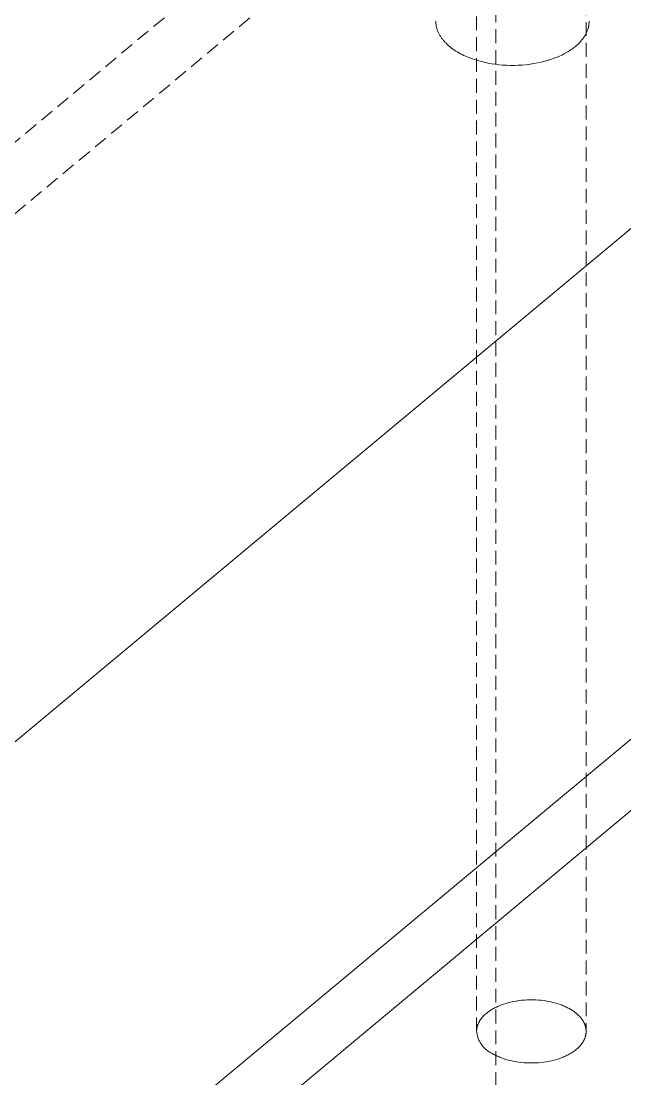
# Model space of a CAD drawing. Header units: millimetres. Extents: x -427 to 4679, y -324 to 2971.
# Drawn here: x 4430.4 to 4485.5, y 987.8 to 1084.4 of the extents above; entities that cross this region are included whole.
import ezdxf

# ---------------------------------------------------------------- set-up
doc = ezdxf.new("R2010")
doc.units = ezdxf.units.MM
doc.linetypes.add('HIDDEN', pattern=[1.905, 1.27, -0.635])
doc.layers.add('ZANO_R', color=7, linetype='Continuous', lineweight=0)
doc.layers.add('ZANO_R_przerywana', color=7, linetype='HIDDEN', lineweight=0)

msp = doc.modelspace()

# ---------------------------------------------------------------- linework, layer by layer
at = {"layer": 'ZANO_R'}
for p, q in [((4278.261, 892.33), (4534.517, 1105.897)), ((4321.769, 881.952), (4566.635, 1086.027)), ((4566.635, 1079.495), (4321.769, 875.42))]:
    msp.add_line(p, q, dxfattribs=at)
at = {"layer": 'ZANO_R_przerywana'}
for p, q in [((4473.719, 850.019), (4473.719, 1176.618)), ((4484.433, 1118.905), (4271.685, 941.597)), ((4239.567, 908.298), (4484.433, 1112.373)), ((4471.974, 992.17), (4471.974, 1090.079)), ((4481.974, 1090.071), (4481.974, 992.17)), ((4468.248, 1084.441), (4468.249, 1084.378)), ((4468.249, 1084.378), (4468.251, 1084.314)), ((4468.251, 1084.314), (4468.256, 1084.251)), ((4468.256, 1084.251), (4468.262, 1084.188)), ((4468.262, 1084.188), (4468.269, 1084.124)), ((4468.269, 1084.124), (4468.279, 1084.061)), ((4468.279, 1084.061), (4468.29, 1083.998)), ((4468.29, 1083.998), (4468.303, 1083.935)), ((4468.303, 1083.935), (4468.318, 1083.871)), ((4482.18, 1083.878), (4482.198, 1083.958)), ((4482.198, 1083.958), (4482.213, 1084.037)), ((4482.213, 1084.037), (4482.225, 1084.118)), ((4482.225, 1084.118), (4482.235, 1084.198)), ((4482.235, 1084.198), (4482.242, 1084.279)), ((4482.242, 1084.279), (4482.246, 1084.36)), ((4482.246, 1084.36), (4482.248, 1084.441)), ((4468.318, 1083.871), (4468.334, 1083.809)), ((4468.334, 1083.809), (4468.352, 1083.746)), ((4468.352, 1083.746), (4468.372, 1083.683)), ((4468.372, 1083.683), (4468.394, 1083.621)), ((4468.394, 1083.621), (4468.417, 1083.558)), ((4468.417, 1083.558), (4468.442, 1083.496)), ((4468.442, 1083.496), (4468.468, 1083.435)), ((4468.468, 1083.435), (4468.496, 1083.373)), ((4468.496, 1083.373), (4468.526, 1083.312)), ((4468.526, 1083.312), (4468.558, 1083.251)), ((4468.558, 1083.251), (4468.591, 1083.191)), ((4468.591, 1083.191), (4468.626, 1083.131)), ((4468.626, 1083.131), (4468.662, 1083.071)), ((4468.662, 1083.071), (4468.7, 1083.012)), ((4468.7, 1083.012), (4468.74, 1082.953)), ((4481.723, 1082.905), (4481.771, 1082.975)), ((4481.771, 1082.975), (4481.818, 1083.046)), ((4481.818, 1083.046), (4481.862, 1083.118)), ((4481.862, 1083.118), (4481.905, 1083.191)), ((4481.905, 1083.191), (4481.945, 1083.265)), ((4481.945, 1083.265), (4481.983, 1083.339)), ((4481.983, 1083.339), (4482.018, 1083.414)), ((4482.018, 1083.414), (4482.051, 1083.49)), ((4482.051, 1083.49), (4482.082, 1083.567)), ((4482.082, 1083.567), (4482.11, 1083.644)), ((4482.11, 1083.644), (4482.136, 1083.721)), ((4482.136, 1083.721), (4482.159, 1083.8)), ((4482.159, 1083.8), (4482.18, 1083.878)), ((4468.74, 1082.953), (4468.781, 1082.894)), ((4468.781, 1082.894), (4468.823, 1082.836)), ((4468.823, 1082.836), (4468.867, 1082.779)), ((4468.867, 1082.779), (4468.912, 1082.722)), ((4468.912, 1082.722), (4468.959, 1082.666)), ((4468.959, 1082.666), (4469.007, 1082.61)), ((4469.007, 1082.61), (4469.057, 1082.555)), ((4469.057, 1082.555), (4469.108, 1082.5)), ((4469.108, 1082.5), (4469.16, 1082.446)), ((4469.16, 1082.446), (4469.214, 1082.392)), ((4469.214, 1082.392), (4469.325, 1082.287)), ((4469.325, 1082.287), (4469.44, 1082.184)), ((4469.44, 1082.184), (4469.561, 1082.085)), ((4469.561, 1082.085), (4469.685, 1081.988)), ((4480.721, 1081.921), (4480.819, 1081.994)), ((4480.819, 1081.994), (4480.912, 1082.066)), ((4480.912, 1082.066), (4481.002, 1082.139)), ((4481.002, 1082.139), (4481.07, 1082.197)), ((4481.07, 1082.197), (4481.137, 1082.256)), ((4481.137, 1082.256), (4481.203, 1082.317)), ((4481.203, 1082.317), (4481.267, 1082.378)), ((4481.267, 1082.378), (4481.33, 1082.44)), ((4481.33, 1082.44), (4481.391, 1082.504)), ((4481.391, 1082.504), (4481.451, 1082.568)), ((4481.451, 1082.568), (4481.509, 1082.633)), ((4481.509, 1082.633), (4481.565, 1082.7)), ((4481.565, 1082.7), (4481.619, 1082.767)), ((4481.619, 1082.767), (4481.672, 1082.836)), ((4481.672, 1082.836), (4481.723, 1082.905)), ((4469.685, 1081.988), (4469.814, 1081.893)), ((4469.814, 1081.893), (4469.946, 1081.802)), ((4469.946, 1081.802), (4470.082, 1081.714)), ((4470.082, 1081.714), (4470.221, 1081.628)), ((4470.221, 1081.628), (4470.363, 1081.546)), ((4470.363, 1081.546), (4470.507, 1081.467)), ((4470.507, 1081.467), (4470.654, 1081.391)), ((4470.654, 1081.391), (4470.804, 1081.318)), ((4470.804, 1081.318), (4470.955, 1081.249)), ((4470.955, 1081.249), (4471.107, 1081.182)), ((4471.107, 1081.182), (4471.262, 1081.119)), ((4471.262, 1081.119), (4471.522, 1081.019)), ((4478.985, 1081.023), (4479.131, 1081.078)), ((4479.131, 1081.078), (4479.274, 1081.135)), ((4479.274, 1081.135), (4479.413, 1081.193)), ((4479.413, 1081.193), (4479.55, 1081.253)), ((4479.55, 1081.253), (4479.683, 1081.314)), ((4479.683, 1081.314), (4479.813, 1081.377)), ((4479.813, 1081.377), (4479.939, 1081.441)), ((4479.939, 1081.441), (4480.062, 1081.507)), ((4480.062, 1081.507), (4480.181, 1081.573)), ((4480.181, 1081.573), (4480.296, 1081.641)), ((4480.296, 1081.641), (4480.408, 1081.71)), ((4480.408, 1081.71), (4480.516, 1081.78)), ((4480.516, 1081.78), (4480.621, 1081.85)), ((4480.621, 1081.85), (4480.721, 1081.921)), ((4471.522, 1081.019), (4471.795, 1080.925)), ((4471.795, 1080.925), (4472.079, 1080.837)), ((4472.079, 1080.837), (4472.375, 1080.755)), ((4472.375, 1080.755), (4472.682, 1080.681)), ((4472.682, 1080.681), (4472.999, 1080.614)), ((4472.999, 1080.614), (4473.325, 1080.555)), ((4473.325, 1080.555), (4473.66, 1080.505)), ((4473.66, 1080.505), (4474.002, 1080.464)), ((4474.002, 1080.464), (4474.35, 1080.433)), ((4474.35, 1080.433), (4474.703, 1080.412)), ((4474.703, 1080.412), (4475.06, 1080.401)), ((4475.06, 1080.401), (4475.42, 1080.401)), ((4475.42, 1080.401), (4475.78, 1080.411)), ((4475.78, 1080.411), (4476.14, 1080.432)), ((4476.14, 1080.432), (4476.498, 1080.464)), ((4476.498, 1080.464), (4476.853, 1080.507)), ((4476.853, 1080.507), (4477.203, 1080.56)), ((4477.203, 1080.56), (4477.546, 1080.623)), ((4477.546, 1080.623), (4477.883, 1080.697)), ((4477.883, 1080.697), (4478.21, 1080.779)), ((4478.21, 1080.779), (4478.528, 1080.871)), ((4478.528, 1080.871), (4478.835, 1080.97)), ((4478.835, 1080.97), (4478.985, 1081.023)), ((4476.336, 995.033), (4476.593, 995.048)), ((4476.593, 995.048), (4476.851, 995.056)), ((4476.851, 995.056), (4477.11, 995.055)), ((4477.11, 995.055), (4477.368, 995.047)), ((4477.368, 995.047), (4477.625, 995.032)), ((4473.223, 994.079), (4473.3, 994.128)), ((4473.3, 994.128), (4473.377, 994.175)), ((4473.377, 994.175), (4473.456, 994.221)), ((4473.456, 994.221), (4473.536, 994.266)), ((4473.536, 994.266), (4473.617, 994.309)), ((4473.617, 994.309), (4473.701, 994.352)), ((4473.701, 994.352), (4473.787, 994.394)), ((4473.787, 994.394), (4473.876, 994.436)), ((4473.876, 994.436), (4473.967, 994.476)), ((4473.967, 994.476), (4474.06, 994.516)), ((4474.06, 994.516), (4474.254, 994.592)), ((4474.254, 994.592), (4474.456, 994.664)), ((4474.456, 994.664), (4474.667, 994.731)), ((4474.667, 994.731), (4474.887, 994.793)), ((4474.887, 994.793), (4475.113, 994.849)), ((4475.113, 994.849), (4475.347, 994.9)), ((4475.347, 994.9), (4475.587, 994.943)), ((4475.587, 994.943), (4475.833, 994.98)), ((4475.833, 994.98), (4476.083, 995.01)), ((4476.083, 995.01), (4476.336, 995.033)), ((4477.625, 995.032), (4477.88, 995.009)), ((4477.88, 995.009), (4478.131, 994.978)), ((4478.131, 994.978), (4478.378, 994.94)), ((4478.378, 994.94), (4478.62, 994.896)), ((4478.62, 994.896), (4478.855, 994.844)), ((4478.855, 994.844), (4479.084, 994.787)), ((4479.084, 994.787), (4479.305, 994.723)), ((4479.305, 994.723), (4479.518, 994.655)), ((4479.518, 994.655), (4479.723, 994.581)), ((4479.723, 994.581), (4479.821, 994.542)), ((4479.821, 994.542), (4479.918, 994.503)), ((4479.918, 994.503), (4480.012, 994.462)), ((4480.012, 994.462), (4480.104, 994.421)), ((4480.104, 994.421), (4480.194, 994.378)), ((4480.194, 994.378), (4480.281, 994.335)), ((4480.281, 994.335), (4480.365, 994.291)), ((4480.365, 994.291), (4480.447, 994.246)), ((4480.447, 994.246), (4480.527, 994.201)), ((4480.527, 994.201), (4480.604, 994.155)), ((4480.604, 994.155), (4480.675, 994.111)), ((4480.675, 994.111), (4480.745, 994.065)), ((4472.232, 993.085), (4472.252, 993.12)), ((4472.252, 993.12), (4472.273, 993.154)), ((4472.273, 993.154), (4472.295, 993.189)), ((4472.295, 993.189), (4472.341, 993.256)), ((4472.341, 993.256), (4472.39, 993.323)), ((4472.39, 993.323), (4472.441, 993.388)), ((4472.441, 993.388), (4472.494, 993.452)), ((4472.494, 993.452), (4472.55, 993.516)), ((4472.55, 993.516), (4472.609, 993.578)), ((4472.609, 993.578), (4472.669, 993.639)), ((4472.669, 993.639), (4472.732, 993.698)), ((4472.732, 993.698), (4472.797, 993.757)), ((4472.797, 993.757), (4472.864, 993.814)), ((4472.864, 993.814), (4472.932, 993.87)), ((4472.932, 993.87), (4473.003, 993.924)), ((4473.003, 993.924), (4473.075, 993.977)), ((4473.075, 993.977), (4473.148, 994.029)), ((4473.148, 994.029), (4473.223, 994.079)), ((4480.745, 994.065), (4480.813, 994.019)), ((4480.813, 994.019), (4480.881, 993.971)), ((4480.881, 993.971), (4480.947, 993.922)), ((4480.947, 993.922), (4481.012, 993.872)), ((4481.012, 993.872), (4481.075, 993.821)), ((4481.075, 993.821), (4481.137, 993.768)), ((4481.137, 993.768), (4481.197, 993.715)), ((4481.197, 993.715), (4481.256, 993.66)), ((4481.256, 993.66), (4481.312, 993.604)), ((4481.312, 993.604), (4481.367, 993.547)), ((4481.367, 993.547), (4481.42, 993.489)), ((4481.42, 993.489), (4481.471, 993.431)), ((4481.471, 993.431), (4481.52, 993.371)), ((4481.52, 993.371), (4481.567, 993.31)), ((4481.567, 993.31), (4481.612, 993.248)), ((4481.612, 993.248), (4481.654, 993.185)), ((4481.654, 993.185), (4481.694, 993.121)), ((4481.694, 993.121), (4481.731, 993.057)), ((4471.983, 992.086), (4471.974, 992.17)), ((4471.975, 992.248), (4471.978, 992.286)), ((4471.978, 992.286), (4471.981, 992.323)), ((4471.981, 992.323), (4471.984, 992.36)), ((4471.984, 992.36), (4471.989, 992.398)), ((4471.989, 992.398), (4471.995, 992.435)), ((4471.995, 992.435), (4472.001, 992.472)), ((4472.001, 992.472), (4472.008, 992.509)), ((4472.008, 992.509), (4472.016, 992.546)), ((4472.016, 992.546), (4472.025, 992.583)), ((4472.025, 992.583), (4472.035, 992.62)), ((4472.035, 992.62), (4472.045, 992.656)), ((4472.045, 992.656), (4472.056, 992.693)), ((4472.056, 992.693), (4472.068, 992.729)), ((4472.068, 992.729), (4472.081, 992.766)), ((4472.081, 992.766), (4472.095, 992.802)), ((4472.095, 992.802), (4472.109, 992.838)), ((4472.109, 992.838), (4472.125, 992.874)), ((4472.125, 992.874), (4472.141, 992.91)), ((4472.141, 992.91), (4472.157, 992.945)), ((4472.157, 992.945), (4472.175, 992.981)), ((4472.175, 992.981), (4472.193, 993.016)), ((4472.193, 993.016), (4472.212, 993.051)), ((4472.212, 993.051), (4472.232, 993.085)), ((4481.731, 993.057), (4481.766, 992.992)), ((4481.766, 992.992), (4481.783, 992.959)), ((4481.783, 992.959), (4481.799, 992.926)), ((4481.799, 992.926), (4481.814, 992.893)), ((4481.814, 992.893), (4481.829, 992.86)), ((4481.829, 992.86), (4481.843, 992.826)), ((4481.843, 992.826), (4481.856, 992.792)), ((4481.856, 992.792), (4481.868, 992.759)), ((4481.868, 992.759), (4481.88, 992.725)), ((4481.88, 992.725), (4481.891, 992.691)), ((4481.891, 992.691), (4481.902, 992.657)), ((4481.902, 992.657), (4481.912, 992.622)), ((4481.912, 992.622), (4481.921, 992.588)), ((4481.921, 992.588), (4481.929, 992.554)), ((4481.929, 992.554), (4481.937, 992.519)), ((4481.937, 992.519), (4481.944, 992.484)), ((4481.944, 992.484), (4481.95, 992.45)), ((4481.95, 992.45), (4481.955, 992.415)), ((4481.955, 992.415), (4481.96, 992.38)), ((4481.96, 992.38), (4481.964, 992.345)), ((4481.964, 992.345), (4481.968, 992.31)), ((4481.968, 992.31), (4481.97, 992.275)), ((4481.97, 992.275), (4481.972, 992.24)), ((4481.974, 992.17), (4481.973, 992.131)), ((4471.995, 992.003), (4471.983, 992.086)), ((4472.01, 991.92), (4471.995, 992.003)), ((4472.027, 991.838), (4472.01, 991.92)), ((4472.048, 991.757), (4472.027, 991.838)), ((4472.071, 991.676), (4472.048, 991.757)), ((4472.097, 991.596), (4472.071, 991.676)), ((4472.126, 991.517), (4472.097, 991.596)), ((4472.157, 991.439), (4472.126, 991.517)), ((4472.191, 991.363), (4472.157, 991.439)), ((4472.227, 991.287), (4472.191, 991.363)), ((4472.267, 991.213), (4472.227, 991.287)), ((4472.308, 991.14), (4472.267, 991.213)), ((4481.679, 991.194), (4481.657, 991.158)), ((4481.701, 991.229), (4481.679, 991.194)), ((4481.722, 991.265), (4481.701, 991.229)), ((4481.742, 991.301), (4481.722, 991.265)), ((4481.761, 991.337), (4481.742, 991.301)), ((4481.78, 991.374), (4481.761, 991.337)), ((4481.797, 991.41), (4481.78, 991.374)), ((4481.814, 991.447), (4481.797, 991.41)), ((4481.83, 991.484), (4481.814, 991.447)), ((4481.846, 991.521), (4481.83, 991.484)), ((4481.86, 991.558), (4481.846, 991.521)), ((4481.874, 991.596), (4481.86, 991.558)), ((4481.886, 991.633), (4481.874, 991.596)), ((4481.898, 991.671), (4481.886, 991.633)), ((4481.909, 991.709), (4481.898, 991.671)), ((4481.92, 991.747), (4481.909, 991.709)), ((4481.929, 991.785), (4481.92, 991.747)), ((4481.937, 991.823), (4481.929, 991.785)), ((4481.945, 991.862), (4481.937, 991.823)), ((4481.952, 991.9), (4481.945, 991.862)), ((4481.957, 991.938), (4481.952, 991.9)), ((4481.962, 991.977), (4481.957, 991.938)), ((4481.966, 992.015), (4481.962, 991.977)), ((4481.969, 992.054), (4481.966, 992.015)), ((4481.972, 992.093), (4481.969, 992.054)), ((4481.973, 992.131), (4481.972, 992.093)), ((4472.352, 991.068), (4472.308, 991.14)), ((4472.399, 990.998), (4472.352, 991.068)), ((4472.448, 990.93), (4472.399, 990.998)), ((4472.499, 990.863), (4472.448, 990.93)), ((4472.552, 990.799), (4472.499, 990.863)), ((4472.608, 990.736), (4472.552, 990.799)), ((4472.666, 990.675), (4472.608, 990.736)), ((4472.725, 990.616), (4472.666, 990.675)), ((4472.787, 990.559), (4472.725, 990.616)), ((4472.851, 990.504), (4472.787, 990.559)), ((4472.916, 990.451), (4472.851, 990.504)), ((4472.983, 990.401), (4472.916, 990.451)), ((4473.052, 990.353), (4472.983, 990.401)), ((4473.123, 990.307), (4473.052, 990.353)), ((4473.195, 990.264), (4473.123, 990.307)), ((4473.268, 990.223), (4473.195, 990.264)), ((4473.343, 990.185), (4473.268, 990.223)), ((4480.734, 990.267), (4480.655, 990.216)), ((4480.811, 990.319), (4480.734, 990.267)), ((4480.887, 990.373), (4480.811, 990.319)), ((4480.961, 990.428), (4480.887, 990.373)), ((4481.033, 990.484), (4480.961, 990.428)), ((4481.103, 990.542), (4481.033, 990.484)), ((4481.172, 990.602), (4481.103, 990.542)), ((4481.238, 990.662), (4481.172, 990.602)), ((4481.302, 990.725), (4481.238, 990.662)), ((4481.364, 990.788), (4481.302, 990.725)), ((4481.423, 990.853), (4481.364, 990.788)), ((4481.48, 990.919), (4481.423, 990.853)), ((4481.534, 990.986), (4481.48, 990.919)), ((4481.585, 991.054), (4481.534, 990.986)), ((4481.61, 991.089), (4481.585, 991.054)), ((4481.633, 991.123), (4481.61, 991.089)), ((4481.657, 991.158), (4481.633, 991.123)), ((4473.42, 990.139), (4473.343, 990.185)), ((4473.5, 990.093), (4473.42, 990.139)), ((4473.582, 990.049), (4473.5, 990.093)), ((4473.667, 990.005), (4473.582, 990.049)), ((4473.754, 989.961), (4473.667, 990.005)), ((4473.843, 989.919), (4473.754, 989.961)), ((4473.935, 989.877), (4473.843, 989.919)), ((4474.029, 989.837), (4473.935, 989.877)), ((4474.126, 989.797), (4474.029, 989.837)), ((4474.225, 989.758), (4474.126, 989.797)), ((4474.429, 989.685), (4474.225, 989.758)), ((4474.642, 989.616), (4474.429, 989.685)), ((4474.863, 989.553), (4474.642, 989.616)), ((4475.092, 989.495), (4474.863, 989.553)), ((4475.327, 989.444), (4475.092, 989.495)), ((4475.569, 989.399), (4475.327, 989.444)), ((4475.816, 989.361), (4475.569, 989.399)), ((4476.067, 989.331), (4475.816, 989.361)), ((4476.322, 989.308), (4476.067, 989.331)), ((4476.579, 989.292), (4476.322, 989.308)), ((4476.837, 989.284), (4476.579, 989.292)), ((4477.096, 989.284), (4476.837, 989.284)), ((4477.354, 989.291), (4477.096, 989.284)), ((4477.611, 989.306), (4477.354, 989.291)), ((4477.864, 989.329), (4477.611, 989.306)), ((4478.114, 989.359), (4477.864, 989.329)), ((4478.36, 989.396), (4478.114, 989.359)), ((4478.6, 989.44), (4478.36, 989.396)), ((4478.834, 989.49), (4478.6, 989.44)), ((4479.06, 989.546), (4478.834, 989.49)), ((4479.28, 989.608), (4479.06, 989.546)), ((4479.491, 989.676), (4479.28, 989.608)), ((4479.693, 989.747), (4479.491, 989.676)), ((4479.887, 989.824), (4479.693, 989.747)), ((4479.98, 989.863), (4479.887, 989.824)), ((4480.071, 989.904), (4479.98, 989.863)), ((4480.16, 989.945), (4480.071, 989.904)), ((4480.246, 989.987), (4480.16, 989.945)), ((4480.33, 990.03), (4480.246, 989.987)), ((4480.411, 990.074), (4480.33, 990.03)), ((4480.494, 990.12), (4480.411, 990.074)), ((4480.575, 990.167), (4480.494, 990.12)), ((4480.655, 990.216), (4480.575, 990.167))]:
    msp.add_line(p, q, dxfattribs=at)

doc.saveas('drawing.dxf')
